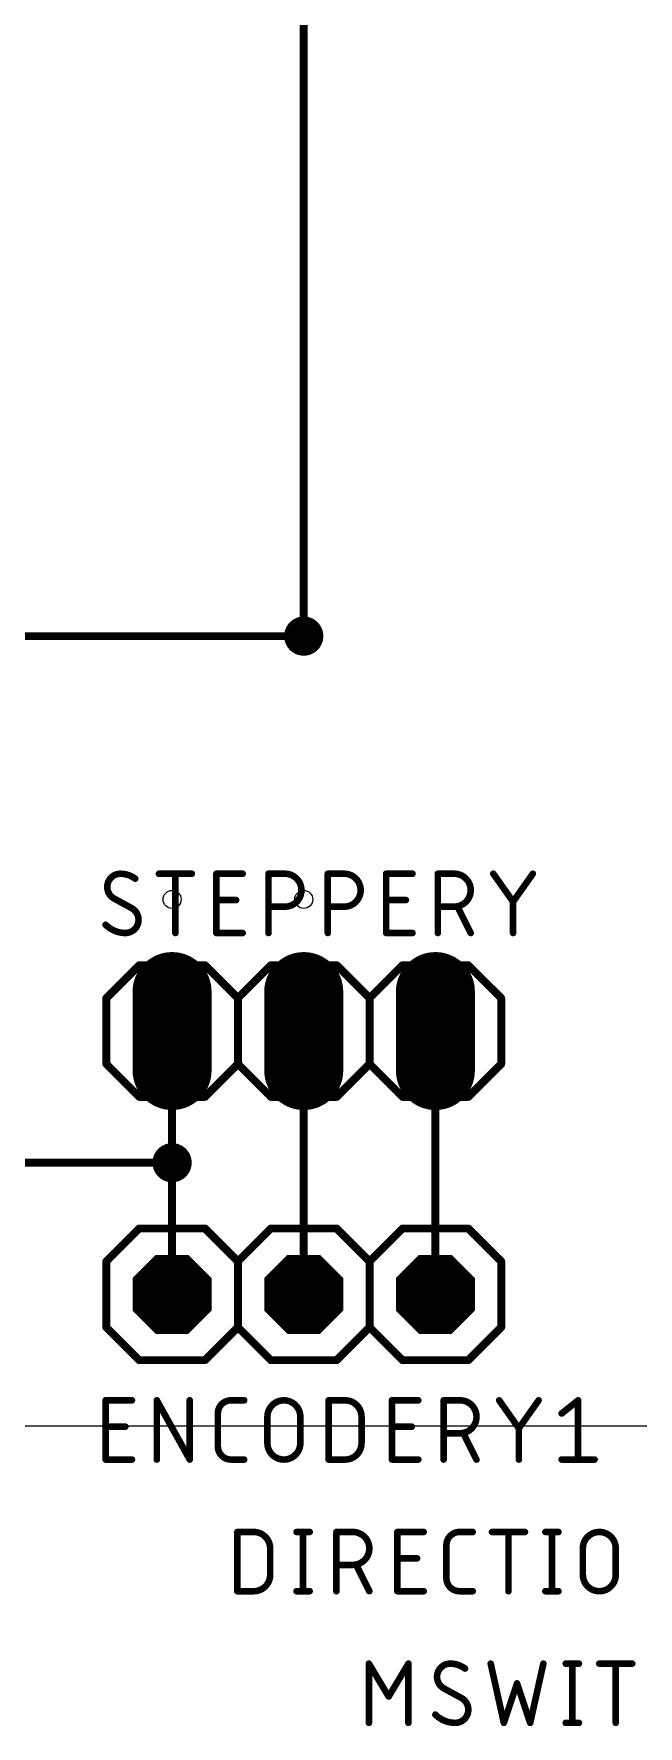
# Model space of a CAD drawing. Extents: x 0 to 254, y -39 to 254.
# Drawn here: x 68.45 to 80.11, y -5.79 to 26.86 of the extents above; entities that cross this region are included whole.
import ezdxf

# ---------------------------------------------------------------- set-up
doc = ezdxf.new("R2010")
doc.units = 0
for name, color, linetype in [('1', 12, 'CONTINUOUS'), ('16', 132, 'CONTINUOUS'), ('17', 110, 'CONTINUOUS'), ('18', 110, 'CONTINUOUS'), ('20', 31, 'CONTINUOUS'), ('21', 253, 'CONTINUOUS'), ('23', 53, 'CONTINUOUS'), ('25', 253, 'CONTINUOUS'), ('51', 253, 'CONTINUOUS')]:
    doc.layers.add(name, color=color, linetype=linetype)

# ---------------------------------------------------------------- blocks, each defined once
blk = doc.blocks.new('RECT')
blk.add_solid([(-0.5, -0.5), (0.5, -0.5), (-0.5, 0.5), (0.5, 0.5)])
blk = doc.blocks.new('OCTAGONP')
at = {"const_width": 0.5}
blk.add_lwpolyline([(-0.25, -0.1036), (-0.25, 0.1036), (-0.1036, 0.25), (0.1036, 0.25), (0.25, 0.1036), (0.25, -0.1036), (0.1036, -0.25), (-0.1036, -0.25), (-0.25, -0.1036), (-0.25, 0.1036)], dxfattribs=at)
blk = doc.blocks.new('LONGP100')
at = {"const_width": 1}
blk.add_lwpolyline([(-0.5, 0), (0.5, 0)], dxfattribs=at)
at = {"const_width": 0.5}
for points in [[(-0.5, 0.25, 1), (-0.5, -0.25)], [(0.5, -0.25, 1), (0.5, 0.25)]]:
    blk.add_lwpolyline(points, format="xyb", dxfattribs=at)
blk = doc.blocks.new('ROUNDV')
at = {"const_width": 0.5}
blk.add_lwpolyline([(0, -0.25, 1), (0, 0.25, 1), (0, -0.25)], format="xyb", dxfattribs=at)

msp = doc.modelspace()

# ---------------------------------------------------------------- linework, layer by layer
at = {"layer": '1', "const_width": 0.1524}
for points in [[(73.66, 27.94), (73.66, 15.24)], [(71.12, 7.62), (71.12, 5.08)], [(73.66, 7.62), (73.66, 2.54)], [(76.2, 7.62), (76.2, 2.54)], [(71.12, 5.08), (71.12, 2.54)]]:
    msp.add_lwpolyline(points, dxfattribs=at)
at = {"layer": '1', "const_width": 0.0762}
for points in [[(73.6219, 15.24, 1), (73.6981, 15.24)], [(71.1581, 7.62, 1), (71.0819, 7.62)], [(73.6981, 7.62, 1), (73.6219, 7.62)], [(76.2381, 7.62, 1), (76.1619, 7.62)], [(71.1581, 5.08, 1), (71.0819, 5.08)], [(71.0819, 5.08, 1), (71.1581, 5.08)], [(71.0819, 2.54, 1), (71.1581, 2.54)], [(73.6219, 2.54, 1), (73.6981, 2.54)], [(76.1619, 2.54, 1), (76.2381, 2.54)]]:
    msp.add_lwpolyline(points, format="xyb", dxfattribs=at)
at = {"layer": '16', "const_width": 0.1524}
for points in [[(73.66, 15.24), (66.04, 15.24)], [(71.12, 5.08), (63.5, 5.08)]]:
    msp.add_lwpolyline(points, dxfattribs=at)
at = {"layer": '16', "const_width": 0.0762}
for points in [[(73.66, 15.2019, 1), (73.66, 15.2781)], [(71.12, 5.0419, 1), (71.12, 5.1181)]]:
    msp.add_lwpolyline(points, format="xyb", dxfattribs=at)
at = {"layer": '20'}
msp.add_line((0, 0), (254, 0), dxfattribs=at)
for centre in [(71.12, 10.16), (73.66, 10.16)]:
    msp.add_circle(centre, 0.175, dxfattribs=at)
at = {"layer": '21', "const_width": 0.1524}
for points in [[(70.485, 8.89), (69.85, 8.255)], [(70.485, 8.89), (71.755, 8.89)], [(71.755, 8.89), (72.39, 8.255)], [(72.39, 8.255), (73.025, 8.89)], [(73.025, 8.89), (74.295, 8.89)], [(74.295, 8.89), (74.93, 8.255)], [(74.93, 8.255), (75.565, 8.89)], [(75.565, 8.89), (76.835, 8.89)], [(76.835, 8.89), (77.47, 8.255)], [(69.85, 8.255), (69.85, 6.985)], [(72.39, 8.255), (72.39, 6.985)], [(74.93, 8.255), (74.93, 6.985)], [(77.47, 8.255), (77.47, 6.985)], [(69.85, 6.985), (70.485, 6.35)], [(72.39, 6.985), (71.755, 6.35)], [(73.025, 6.35), (72.39, 6.985)], [(74.93, 6.985), (74.295, 6.35)], [(75.565, 6.35), (74.93, 6.985)], [(77.47, 6.985), (76.835, 6.35)], [(71.755, 6.35), (70.485, 6.35)], [(74.295, 6.35), (73.025, 6.35)], [(76.835, 6.35), (75.565, 6.35)], [(70.485, 3.81), (69.85, 3.175)], [(70.485, 3.81), (71.755, 3.81)], [(71.755, 3.81), (72.39, 3.175)], [(73.025, 3.81), (72.39, 3.175)], [(73.025, 3.81), (74.295, 3.81)], [(74.295, 3.81), (74.93, 3.175)], [(75.565, 3.81), (74.93, 3.175)], [(75.565, 3.81), (76.835, 3.81)], [(76.835, 3.81), (77.47, 3.175)], [(69.85, 3.175), (69.85, 1.905)], [(72.39, 3.175), (72.39, 1.905)], [(72.39, 3.175), (72.39, 1.905)], [(74.93, 3.175), (74.93, 1.905)], [(74.93, 3.175), (74.93, 1.905)], [(77.47, 3.175), (77.47, 1.905)], [(69.85, 1.905), (70.485, 1.27)], [(72.39, 1.905), (71.755, 1.27)], [(72.39, 1.905), (73.025, 1.27)], [(74.93, 1.905), (74.295, 1.27)], [(74.93, 1.905), (75.565, 1.27)], [(77.47, 1.905), (76.835, 1.27)], [(71.755, 1.27), (70.485, 1.27)], [(74.295, 1.27), (73.025, 1.27)], [(76.835, 1.27), (75.565, 1.27)]]:
    msp.add_lwpolyline(points, dxfattribs=at)
at = {"layer": '21', "const_width": 0.0762}
for points in [[(70.485, 8.9281, 1), (70.485, 8.8519)], [(70.5119, 8.8631, 1), (70.4581, 8.9169)], [(71.7819, 8.9169, 1), (71.7281, 8.8631)], [(71.755, 8.8519, 1), (71.755, 8.9281)], [(73.025, 8.9281, 1), (73.025, 8.8519)], [(73.0519, 8.8631, 1), (72.9981, 8.9169)], [(74.3219, 8.9169, 1), (74.2681, 8.8631)], [(74.295, 8.8519, 1), (74.295, 8.9281)], [(75.565, 8.9281, 1), (75.565, 8.8519)], [(75.5919, 8.8631, 1), (75.5381, 8.9169)], [(76.8619, 8.9169, 1), (76.8081, 8.8631)], [(76.835, 8.8519, 1), (76.835, 8.9281)], [(69.8881, 8.255, 1), (69.8119, 8.255)], [(69.8231, 8.2819, 1), (69.8769, 8.2281)], [(72.4281, 8.255, 1), (72.3519, 8.255)], [(72.3631, 8.2819, 1), (72.4169, 8.2281)], [(72.3631, 8.2281, 1), (72.4169, 8.2819)], [(74.9681, 8.255, 1), (74.8919, 8.255)], [(74.9031, 8.2819, 1), (74.9569, 8.2281)], [(74.9031, 8.2281, 1), (74.9569, 8.2819)], [(77.5081, 8.255, 1), (77.4319, 8.255)], [(77.4431, 8.2281, 1), (77.4969, 8.2819)], [(69.8119, 6.985, 1), (69.8881, 6.985)], [(69.8769, 7.0119, 1), (69.8231, 6.9581)], [(72.3519, 6.985, 1), (72.4281, 6.985)], [(72.4169, 7.0119, 1), (72.3631, 6.9581)], [(72.4169, 6.9581, 1), (72.3631, 7.0119)], [(74.8919, 6.985, 1), (74.9681, 6.985)], [(74.9569, 7.0119, 1), (74.9031, 6.9581)], [(74.9569, 6.9581, 1), (74.9031, 7.0119)], [(77.4319, 6.985, 1), (77.5081, 6.985)], [(77.4969, 6.9581, 1), (77.4431, 7.0119)], [(70.485, 6.3881, 1), (70.485, 6.3119)], [(70.4581, 6.3231, 1), (70.5119, 6.3769)], [(71.7281, 6.3769, 1), (71.7819, 6.3231)], [(71.755, 6.3119, 1), (71.755, 6.3881)], [(73.025, 6.3881, 1), (73.025, 6.3119)], [(72.9981, 6.3231, 1), (73.0519, 6.3769)], [(74.2681, 6.3769, 1), (74.3219, 6.3231)], [(74.295, 6.3119, 1), (74.295, 6.3881)], [(75.565, 6.3881, 1), (75.565, 6.3119)], [(75.5381, 6.3231, 1), (75.5919, 6.3769)], [(76.8081, 6.3769, 1), (76.8619, 6.3231)], [(76.835, 6.3119, 1), (76.835, 6.3881)], [(70.485, 3.8481, 1), (70.485, 3.7719)], [(70.5119, 3.7831, 1), (70.4581, 3.8369)], [(71.7819, 3.8369, 1), (71.7281, 3.7831)], [(71.755, 3.7719, 1), (71.755, 3.8481)], [(73.025, 3.8481, 1), (73.025, 3.7719)], [(73.0519, 3.7831, 1), (72.9981, 3.8369)], [(74.3219, 3.8369, 1), (74.2681, 3.7831)], [(74.295, 3.7719, 1), (74.295, 3.8481)], [(75.565, 3.8481, 1), (75.565, 3.7719)], [(75.5919, 3.7831, 1), (75.5381, 3.8369)], [(76.8619, 3.8369, 1), (76.8081, 3.7831)], [(76.835, 3.7719, 1), (76.835, 3.8481)], [(69.8881, 3.175, 1), (69.8119, 3.175)], [(69.8231, 3.2019, 1), (69.8769, 3.1481)], [(72.4281, 3.175, 1), (72.3519, 3.175)], [(72.4281, 3.175, 1), (72.3519, 3.175)], [(72.3631, 3.2019, 1), (72.4169, 3.1481)], [(72.3631, 3.1481, 1), (72.4169, 3.2019)], [(74.9681, 3.175, 1), (74.8919, 3.175)], [(74.9681, 3.175, 1), (74.8919, 3.175)], [(74.9031, 3.2019, 1), (74.9569, 3.1481)], [(74.9031, 3.1481, 1), (74.9569, 3.2019)], [(77.5081, 3.175, 1), (77.4319, 3.175)], [(77.4431, 3.1481, 1), (77.4969, 3.2019)], [(69.8769, 1.9319, 1), (69.8231, 1.8781)], [(72.4169, 1.9319, 1), (72.3631, 1.8781)], [(72.4169, 1.8781, 1), (72.3631, 1.9319)], [(74.9569, 1.9319, 1), (74.9031, 1.8781)], [(74.9569, 1.8781, 1), (74.9031, 1.9319)], [(77.4969, 1.8781, 1), (77.4431, 1.9319)], [(69.8119, 1.905, 1), (69.8881, 1.905)], [(72.3519, 1.905, 1), (72.4281, 1.905)], [(72.3519, 1.905, 1), (72.4281, 1.905)], [(74.8919, 1.905, 1), (74.9681, 1.905)], [(74.8919, 1.905, 1), (74.9681, 1.905)], [(77.4319, 1.905, 1), (77.5081, 1.905)], [(70.485, 1.3081, 1), (70.485, 1.2319)], [(70.4581, 1.2431, 1), (70.5119, 1.2969)], [(71.7281, 1.2969, 1), (71.7819, 1.2431)], [(71.755, 1.2319, 1), (71.755, 1.3081)], [(73.025, 1.3081, 1), (73.025, 1.2319)], [(72.9981, 1.2431, 1), (73.0519, 1.2969)], [(74.2681, 1.2969, 1), (74.3219, 1.2431)], [(74.295, 1.2319, 1), (74.295, 1.3081)], [(75.565, 1.3081, 1), (75.565, 1.2319)], [(75.5381, 1.2431, 1), (75.5919, 1.2969)], [(76.8081, 1.2969, 1), (76.8619, 1.2431)], [(76.835, 1.2319, 1), (76.835, 1.3081)]]:
    msp.add_lwpolyline(points, format="xyb", dxfattribs=at)
at = {"layer": '23'}
for p in [(73.66, 7.62), (71.12, 2.54), (73.66, 2.54), (76.2, 2.54)]:
    msp.add_point(p, dxfattribs=at)
at = {"layer": '25'}
for points, const_width in [([(69.9008, 10.4013, 1), (69.8373, 10.4013)], 0.0635), ([(70.1231, 10.6553, 0.4142), (69.8691, 10.4013)], 0.127), ([(69.8691, 10.4013, 0.2656), (69.996, 10.1791)], 0.127), ([(70.123, 10.6871, 1), (70.1231, 10.6235)], 0.0635), ([(70.4088, 10.5601, 0.1623), (70.1231, 10.6553)], 0.127), ([(70.1231, 10.6235, 1), (70.1231, 10.6871)], 0.0635), ([(70.3897, 10.5347, 1), (70.4279, 10.5854)], 0.0635), ([(70.866, 10.6871, 1), (70.866, 10.6235)], 0.0635), ([(71.2153, 10.6553, 1), (71.1518, 10.6553)], 0.0635), ([(71.501, 10.6235, 1), (71.501, 10.6871)], 0.0635), ([(71.9734, 10.6871, 1), (71.9734, 10.6235)], 0.0635), ([(72.0052, 10.6553, 1), (71.9417, 10.6553)], 0.0635), ([(72.4814, 10.6235, 1), (72.4814, 10.6871)], 0.0635), ([(72.9805, 10.6871, 1), (72.9805, 10.6235)], 0.0635), ([(73.0123, 10.6553, 1), (72.9488, 10.6553)], 0.0635), ([(73.298, 10.6871, 1), (73.298, 10.6235)], 0.0635), ([(73.298, 10.0203, 1), (73.298, 10.6553)], 0.127), ([(73.298, 10.6235, 1), (73.298, 10.6871)], 0.0635), ([(74.1235, 10.6871, 1), (74.1235, 10.6235)], 0.0635), ([(74.1553, 10.6553, 1), (74.0918, 10.6553)], 0.0635), ([(74.441, 10.6871, 1), (74.441, 10.6235)], 0.0635), ([(74.441, 10.0203, 1), (74.441, 10.6553)], 0.127), ([(74.441, 10.6235, 1), (74.441, 10.6871)], 0.0635), ([(75.25, 10.6871, 1), (75.25, 10.6235)], 0.0635), ([(75.2818, 10.6553, 1), (75.2183, 10.6553)], 0.0635), ([(75.758, 10.6235, 1), (75.758, 10.6871)], 0.0635), ([(76.2464, 10.6871, 1), (76.2464, 10.6235)], 0.0635), ([(76.2781, 10.6553, 1), (76.2146, 10.6553)], 0.0635), ([(76.5639, 10.6871, 1), (76.5639, 10.6235)], 0.0635), ([(76.5639, 10.0203, 1), (76.5639, 10.6553)], 0.127), ([(76.5639, 10.6235, 1), (76.5639, 10.6871)], 0.0635), ([(77.3435, 10.6736, 1), (77.2917, 10.637)], 0.0635), ([(78.1055, 10.637, 1), (78.0537, 10.6736)], 0.0635), ([(69.8373, 10.4013, 1), (69.9008, 10.4013)], 0.0635), ([(70.0113, 10.2069, 1), (69.9808, 10.1512)], 0.0635), ([(69.9799, 10.1517, 1), (70.0122, 10.2064)], 0.0635), ([(71.9734, 10.1791, 1), (71.9734, 10.1156)], 0.0635), ([(72.3544, 10.1156, 1), (72.3544, 10.1791)], 0.0635), ([(75.25, 10.1791, 1), (75.25, 10.1156)], 0.0635), ([(75.631, 10.1156, 1), (75.631, 10.1791)], 0.0635), ([(77.7303, 10.1156, 1), (77.6668, 10.1156)], 0.0635), ([(77.6727, 10.1339, 1), (77.7245, 10.0972)], 0.0635), ([(77.6727, 10.0972, 1), (77.7245, 10.1339)], 0.0635), ([(70.2183, 9.5123, 0.4142), (70.4723, 9.7663)], 0.127), ([(70.4723, 9.7663, 0.2656), (70.3453, 9.9886)], 0.127), ([(70.3614, 10.0159, 1), (70.3292, 9.9612)], 0.0635), ([(70.3301, 9.9607, 1), (70.3605, 10.0164)], 0.0635), ([(70.5041, 9.7663, 1), (70.4406, 9.7663)], 0.0635), ([(70.4406, 9.7663, 1), (70.5041, 9.7663)], 0.0635), ([(72.9805, 10.0521, 1), (72.9805, 9.9886)], 0.0635), ([(73.298, 10.0521, 1), (73.298, 9.9886)], 0.0635), ([(73.298, 9.9886, 1), (73.298, 10.0521)], 0.0635), ([(74.1235, 10.0521, 1), (74.1235, 9.9886)], 0.0635), ([(74.441, 10.0521, 1), (74.441, 9.9886)], 0.0635), ([(74.441, 9.9886, 1), (74.441, 10.0521)], 0.0635), ([(76.2464, 10.0521, 1), (76.2464, 9.9886)], 0.0635), ([(76.5639, 10.0521, 1), (76.5639, 9.9886)], 0.0635), ([(76.5639, 9.9886, 1), (76.5639, 10.0521)], 0.0635), ([(76.6558, 10.0345, 1), (76.599, 10.0061)], 0.0635), ([(69.8373, 9.6711, 0.2), (70.2183, 9.5123)], 0.127), ([(69.8598, 9.6934, 1), (69.8148, 9.6487)], 0.0635), ([(70.2183, 9.5441, 1), (70.2183, 9.4805)], 0.0635), ([(70.2183, 9.4805, 1), (70.2183, 9.5441)], 0.0635), ([(71.1518, 9.5123, 1), (71.2153, 9.5123)], 0.0635), ([(71.9734, 9.5441, 1), (71.9734, 9.4805)], 0.0635), ([(71.9417, 9.5123, 1), (72.0052, 9.5123)], 0.0635), ([(72.4814, 9.4805, 1), (72.4814, 9.5441)], 0.0635), ([(72.9488, 9.5123, 1), (73.0123, 9.5123)], 0.0635), ([(74.0918, 9.5123, 1), (74.1553, 9.5123)], 0.0635), ([(75.25, 9.5441, 1), (75.25, 9.4805)], 0.0635), ([(75.2183, 9.5123, 1), (75.2818, 9.5123)], 0.0635), ([(75.758, 9.4805, 1), (75.758, 9.5441)], 0.0635), ([(76.2146, 9.5123, 1), (76.2781, 9.5123)], 0.0635), ([(76.853, 9.4981, 1), (76.9098, 9.5265)], 0.0635), ([(77.6668, 9.5123, 1), (77.7303, 9.5123)], 0.0635), ([(69.8691, 0.4953, 1), (69.8055, 0.4953)], 0.0635), ([(69.8373, 0.5271, 1), (69.8373, 0.4636)], 0.0635), ([(70.3453, 0.4636, 1), (70.3453, 0.5271)], 0.0635), ([(70.8571, 0.4953, 1), (70.7936, 0.4953)], 0.0635), ([(70.8531, 0.5107, 1), (70.7976, 0.4799)], 0.0635), ([(71.4921, 0.4953, 1), (71.4286, 0.4953)], 0.0635), ([(72.2567, 0.4953, 0.4142), (72.0027, 0.2413)], 0.127), ([(72.2567, 0.5271, 1), (72.2567, 0.4636)], 0.0635), ([(72.2567, 0.4636, 1), (72.2567, 0.5271)], 0.0635), ([(72.5107, 0.4636, 1), (72.5107, 0.5271)], 0.0635), ([(73.594, 0.1778, 1), (72.959, 0.1778)], 0.127), ([(74.1718, 0.4953, 1), (74.1083, 0.4953)], 0.0635), ([(74.1401, 0.5271, 1), (74.1401, 0.4636)], 0.0635), ([(74.4576, 0.5271, 1), (74.4576, 0.4636)], 0.0635), ([(74.7751, 0.1778, 0.4142), (74.4576, 0.4953)], 0.127), ([(74.4576, 0.4636, 1), (74.4576, 0.5271)], 0.0635), ([(75.3935, 0.4953, 1), (75.33, 0.4953)], 0.0635), ([(75.3618, 0.5271, 1), (75.3618, 0.4636)], 0.0635), ([(75.8698, 0.4636, 1), (75.8698, 0.5271)], 0.0635), ([(76.3581, 0.5271, 1), (76.3581, 0.4636)], 0.0635), ([(76.3899, 0.4953, 1), (76.3264, 0.4953)], 0.0635), ([(76.6756, 0.5271, 1), (76.6756, 0.4636)], 0.0635), ([(76.6756, -0.1397, 1), (76.6756, 0.4953)], 0.127), ([(76.6756, 0.4636, 1), (76.6756, 0.5271)], 0.0635), ([(77.4553, 0.5136, 1), (77.4034, 0.477)], 0.0635), ([(78.2173, 0.477, 1), (78.1654, 0.5136)], 0.0635), ([(78.9851, 0.4953, 1), (78.9216, 0.4953)], 0.0635), ([(78.9732, 0.4705, 1), (78.9335, 0.5201)], 0.0635), ([(69.8373, 0.019, 1), (69.8373, -0.0445)], 0.0635), ([(70.2183, -0.0445, 1), (70.2183, 0.019)], 0.0635), ([(72.0345, 0.2413, 1), (71.971, 0.2413)], 0.0635), ([(71.971, 0.2413, 1), (72.0345, 0.2413)], 0.0635), ([(72.9907, 0.1778, 1), (72.9272, 0.1778)], 0.0635), ([(72.9272, 0.1778, 1), (72.9907, 0.1778)], 0.0635), ([(73.6257, 0.1778, 1), (73.5622, 0.1778)], 0.0635), ([(73.5622, 0.1778, 1), (73.6257, 0.1778)], 0.0635), ([(74.8068, 0.1778, 1), (74.7433, 0.1778)], 0.0635), ([(74.7433, 0.1778, 1), (74.8068, 0.1778)], 0.0635), ([(75.3618, 0.019, 1), (75.3618, -0.0445)], 0.0635), ([(75.7428, -0.0445, 1), (75.7428, 0.019)], 0.0635), ([(77.8421, -0.0445, 1), (77.7786, -0.0445)], 0.0635), ([(77.7844, -0.0261, 1), (77.8363, -0.0628)], 0.0635), ([(77.7844, -0.0628, 1), (77.8363, -0.0261)], 0.0635), ([(78.616, 0.2661, 1), (78.6557, 0.2165)], 0.0635), ([(72.9907, -0.3302, 1), (72.9272, -0.3302)], 0.0635), ([(72.9272, -0.3302, 1), (72.9907, -0.3302)], 0.0635), ([(72.959, -0.3302, 1), (73.594, -0.3302)], 0.127), ([(73.6257, -0.3302, 1), (73.5622, -0.3302)], 0.0635), ([(73.5622, -0.3302, 1), (73.6257, -0.3302)], 0.0635), ([(74.4576, -0.6477, 0.4142), (74.7751, -0.3302)], 0.127), ([(74.8068, -0.3302, 1), (74.7433, -0.3302)], 0.0635), ([(74.7433, -0.3302, 1), (74.8068, -0.3302)], 0.0635), ([(76.3581, -0.108, 1), (76.3581, -0.1715)], 0.0635), ([(76.6756, -0.108, 1), (76.6756, -0.1715)], 0.0635), ([(76.6756, -0.1715, 1), (76.6756, -0.108)], 0.0635), ([(76.7675, -0.1255, 1), (76.7107, -0.1539)], 0.0635), ([(69.8373, -0.6159, 1), (69.8373, -0.6795)], 0.0635), ([(69.8055, -0.6477, 1), (69.8691, -0.6477)], 0.0635), ([(70.3453, -0.6795, 1), (70.3453, -0.6159)], 0.0635), ([(70.7936, -0.6477, 1), (70.8571, -0.6477)], 0.0635), ([(71.4286, -0.6477, 1), (71.4921, -0.6477)], 0.0635), ([(71.4326, -0.6631, 1), (71.4881, -0.6323)], 0.0635), ([(72.0027, -0.3937, 0.4142), (72.2567, -0.6477)], 0.127), ([(72.0345, -0.3937, 1), (71.971, -0.3937)], 0.0635), ([(71.971, -0.3937, 1), (72.0345, -0.3937)], 0.0635), ([(72.2567, -0.6159, 1), (72.2567, -0.6795)], 0.0635), ([(72.2567, -0.6795, 1), (72.2567, -0.6159)], 0.0635), ([(72.5107, -0.6795, 1), (72.5107, -0.6159)], 0.0635), ([(74.1401, -0.6159, 1), (74.1401, -0.6795)], 0.0635), ([(74.1083, -0.6477, 1), (74.1718, -0.6477)], 0.0635), ([(74.4576, -0.6159, 1), (74.4576, -0.6795)], 0.0635), ([(74.4576, -0.6795, 1), (74.4576, -0.6159)], 0.0635), ([(75.3618, -0.6159, 1), (75.3618, -0.6795)], 0.0635), ([(75.33, -0.6477, 1), (75.3935, -0.6477)], 0.0635), ([(75.8698, -0.6795, 1), (75.8698, -0.6159)], 0.0635), ([(76.3264, -0.6477, 1), (76.3899, -0.6477)], 0.0635), ([(76.9647, -0.6619, 1), (77.0215, -0.6335)], 0.0635), ([(77.7786, -0.6477, 1), (77.8421, -0.6477)], 0.0635), ([(78.6359, -0.6159, 1), (78.6359, -0.6795)], 0.0635), ([(78.9216, -0.6477, 1), (78.9851, -0.6477)], 0.0635), ([(79.2709, -0.6795, 1), (79.2709, -0.6159)], 0.0635), ([(72.3773, -2.013, 1), (72.3773, -2.0765)], 0.0635), ([(72.4091, -2.0447, 1), (72.3456, -2.0447)], 0.0635), ([(73.0123, -2.3622, 0.4142), (72.6948, -2.0447)], 0.127), ([(72.6948, -2.013, 1), (72.6948, -2.0765)], 0.0635), ([(72.6948, -2.0765, 1), (72.6948, -2.013)], 0.0635), ([(73.5203, -2.013, 1), (73.5203, -2.0765)], 0.0635), ([(73.6791, -2.0447, 1), (73.6155, -2.0447)], 0.0635), ([(73.7743, -2.0765, 1), (73.7743, -2.013)], 0.0635), ([(74.3223, -2.0447, 1), (74.2588, -2.0447)], 0.0635), ([(74.2906, -2.013, 1), (74.2906, -2.0765)], 0.0635), ([(74.6081, -2.6797, 1), (74.6081, -2.0447)], 0.127), ([(74.6081, -2.013, 1), (74.6081, -2.0765)], 0.0635), ([(74.6081, -2.0765, 1), (74.6081, -2.013)], 0.0635), ([(75.4659, -2.013, 1), (75.4659, -2.0765)], 0.0635), ([(75.4977, -2.0447, 1), (75.4342, -2.0447)], 0.0635), ([(75.9739, -2.0765, 1), (75.9739, -2.013)], 0.0635), ([(76.4439, -2.2987, 1), (76.3804, -2.2987)], 0.0635), ([(76.3804, -2.2987, 1), (76.4439, -2.2987)], 0.0635), ([(76.6662, -2.0447, 0.4142), (76.4122, -2.2987)], 0.127), ([(76.6662, -2.013, 1), (76.6662, -2.0765)], 0.0635), ([(76.6662, -2.0765, 1), (76.6662, -2.013)], 0.0635), ([(76.9202, -2.0765, 1), (76.9202, -2.013)], 0.0635), ([(77.2922, -2.013, 1), (77.2922, -2.0765)], 0.0635), ([(77.6414, -2.0447, 1), (77.5779, -2.0447)], 0.0635), ([(77.9272, -2.0765, 1), (77.9272, -2.013)], 0.0635), ([(78.3209, -2.013, 1), (78.3209, -2.0765)], 0.0635), ([(78.4796, -2.0447, 1), (78.4161, -2.0447)], 0.0635), ([(78.5749, -2.0765, 1), (78.5749, -2.013)], 0.0635), ([(79.6798, -2.3622, 1), (79.0448, -2.3622)], 0.127), ([(73.0441, -2.3622, 1), (72.9806, -2.3622)], 0.0635), ([(72.9806, -2.3622, 1), (73.0441, -2.3622)], 0.0635), ([(75.4659, -2.521, 1), (75.4659, -2.5845)], 0.0635), ([(75.8469, -2.5845, 1), (75.8469, -2.521)], 0.0635), ([(79.0765, -2.3622, 1), (79.013, -2.3622)], 0.0635), ([(79.013, -2.3622, 1), (79.0765, -2.3622)], 0.0635), ([(79.7115, -2.3622, 1), (79.648, -2.3622)], 0.0635), ([(79.648, -2.3622, 1), (79.7115, -2.3622)], 0.0635), ([(72.6948, -3.1877, 0.4142), (73.0123, -2.8702)], 0.127), ([(73.0441, -2.8702, 1), (72.9806, -2.8702)], 0.0635), ([(72.9806, -2.8702, 1), (73.0441, -2.8702)], 0.0635), ([(74.2906, -2.6479, 1), (74.2906, -2.7115)], 0.0635), ([(74.6081, -2.6479, 1), (74.6081, -2.7115)], 0.0635), ([(74.6081, -2.7115, 1), (74.6081, -2.6479)], 0.0635), ([(74.7, -2.6655, 1), (74.6432, -2.6939)], 0.0635), ([(76.4439, -2.9337, 1), (76.3804, -2.9337)], 0.0635), ([(76.3804, -2.9337, 1), (76.4439, -2.9337)], 0.0635), ([(76.4122, -2.9337, 0.4142), (76.6662, -3.1877)], 0.127), ([(79.0448, -2.8702, 1), (79.6798, -2.8702)], 0.127), ([(79.0765, -2.8702, 1), (79.013, -2.8702)], 0.0635), ([(79.013, -2.8702, 1), (79.0765, -2.8702)], 0.0635), ([(79.7115, -2.8702, 1), (79.648, -2.8702)], 0.0635), ([(79.648, -2.8702, 1), (79.7115, -2.8702)], 0.0635), ([(72.3773, -3.1559, 1), (72.3773, -3.2195)], 0.0635), ([(72.3456, -3.1877, 1), (72.4091, -3.1877)], 0.0635), ([(72.6948, -3.1559, 1), (72.6948, -3.2195)], 0.0635), ([(72.6948, -3.2195, 1), (72.6948, -3.1559)], 0.0635), ([(73.5203, -3.1559, 1), (73.5203, -3.2195)], 0.0635), ([(73.6155, -3.1877, 1), (73.6791, -3.1877)], 0.0635), ([(73.7743, -3.2195, 1), (73.7743, -3.1559)], 0.0635), ([(74.2588, -3.1877, 1), (74.3223, -3.1877)], 0.0635), ([(74.8972, -3.2019, 1), (74.954, -3.1735)], 0.0635), ([(75.4659, -3.1559, 1), (75.4659, -3.2195)], 0.0635), ([(75.4342, -3.1877, 1), (75.4977, -3.1877)], 0.0635), ([(75.9739, -3.2195, 1), (75.9739, -3.1559)], 0.0635), ([(76.6662, -3.1559, 1), (76.6662, -3.2195)], 0.0635), ([(76.6662, -3.2195, 1), (76.6662, -3.1559)], 0.0635), ([(76.9202, -3.2195, 1), (76.9202, -3.1559)], 0.0635), ([(77.5779, -3.1877, 1), (77.6414, -3.1877)], 0.0635), ([(78.3209, -3.1559, 1), (78.3209, -3.2195)], 0.0635), ([(78.4161, -3.1877, 1), (78.4796, -3.1877)], 0.0635), ([(78.5749, -3.2195, 1), (78.5749, -3.1559)], 0.0635), ([(74.949, -4.5847, 1), (74.8855, -4.5847)], 0.0635), ([(74.9445, -4.5684, 1), (74.8901, -4.601)], 0.0635), ([(75.7111, -4.5847, 1), (75.6475, -4.5847)], 0.0635), ([(75.7065, -4.601, 1), (75.6521, -4.5684)], 0.0635), ([(76.4858, -4.5847, 0.4142), (76.2318, -4.8387)], 0.127), ([(76.4857, -4.553, 1), (76.4858, -4.6165)], 0.0635), ([(76.7715, -4.6799, 0.1623), (76.4858, -4.5847)], 0.127), ([(76.4858, -4.6165, 1), (76.4858, -4.553)], 0.0635), ([(77.2978, -4.5778, 1), (77.2358, -4.5916)], 0.0635), ([(78.3138, -4.5916, 1), (78.2518, -4.5778)], 0.0635), ([(78.7146, -4.553, 1), (78.7146, -4.6165)], 0.0635), ([(78.8734, -4.5847, 1), (78.8098, -4.5847)], 0.0635), ([(78.9686, -4.6165, 1), (78.9686, -4.553)], 0.0635), ([(79.3623, -4.553, 1), (79.3623, -4.6165)], 0.0635), ([(79.7116, -4.5847, 1), (79.648, -4.5847)], 0.0635), ([(79.9973, -4.6165, 1), (79.9973, -4.553)], 0.0635), ([(76.2318, -4.8387, 0.2656), (76.3588, -5.061)], 0.127), ([(76.2635, -4.8387, 1), (76.2, -4.8387)], 0.0635), ([(76.2, -4.8387, 1), (76.2635, -4.8387)], 0.0635), ([(76.7524, -4.7053, 1), (76.7906, -4.6546)], 0.0635), ([(75.2711, -5.2034, 1), (75.3255, -5.236)], 0.0635), ([(75.2711, -5.236, 1), (75.3255, -5.2034)], 0.0635), ([(76.374, -5.0331, 1), (76.3435, -5.0888)], 0.0635), ([(76.3426, -5.0883, 1), (76.3749, -5.0336)], 0.0635), ([(76.835, -5.4737, 0.2656), (76.708, -5.2515)], 0.127), ([(76.7241, -5.2241, 1), (76.6919, -5.2788)], 0.0635), ([(76.6928, -5.2793, 1), (76.7232, -5.2236)], 0.0635), ([(77.8049, -4.9557, 1), (77.7447, -4.9757)], 0.0635), ([(77.8049, -4.9757, 1), (77.7447, -4.9557)], 0.0635), ([(76.2, -5.569, 0.2), (76.581, -5.7277)], 0.127), ([(76.2225, -5.5466, 1), (76.1775, -5.5913)], 0.0635), ([(76.581, -5.7277, 0.4142), (76.835, -5.4737)], 0.127), ([(76.8668, -5.4737, 1), (76.8033, -5.4737)], 0.0635), ([(76.8033, -5.4737, 1), (76.8668, -5.4737)], 0.0635), ([(74.8855, -5.7277, 1), (74.949, -5.7277)], 0.0635), ([(75.6475, -5.7277, 1), (75.7111, -5.7277)], 0.0635), ([(76.581, -5.696, 1), (76.581, -5.7595)], 0.0635), ([(76.581, -5.7595, 1), (76.581, -5.696)], 0.0635), ([(77.4907, -5.7177, 1), (77.5509, -5.7377)], 0.0635), ([(77.4898, -5.7346, 1), (77.5518, -5.7208)], 0.0635), ([(77.9978, -5.7208, 1), (78.0598, -5.7346)], 0.0635), ([(77.9987, -5.7377, 1), (78.0589, -5.7177)], 0.0635), ([(78.7146, -5.696, 1), (78.7146, -5.7595)], 0.0635), ([(78.8098, -5.7277, 1), (78.8734, -5.7277)], 0.0635), ([(78.9686, -5.7595, 1), (78.9686, -5.696)], 0.0635), ([(79.648, -5.7277, 1), (79.7116, -5.7277)], 0.0635)]:
    msp.add_lwpolyline(points, format="xyb", dxfattribs=dict(at, const_width=const_width))
at = {"layer": '25', "const_width": 0.127}
for points in [[(70.866, 10.6553), (71.501, 10.6553)], [(71.1835, 9.5123), (71.1835, 10.6553)], [(71.9734, 9.5123), (71.9734, 10.6553)], [(71.9734, 10.6553), (72.4814, 10.6553)], [(72.9805, 9.5123), (72.9805, 10.6553)], [(72.9805, 10.6553), (73.298, 10.6553)], [(74.1235, 9.5123), (74.1235, 10.6553)], [(74.1235, 10.6553), (74.441, 10.6553)], [(75.25, 9.5123), (75.25, 10.6553)], [(75.25, 10.6553), (75.758, 10.6553)], [(76.2464, 9.5123), (76.2464, 10.6553)], [(76.2464, 10.6553), (76.5639, 10.6553)], [(77.3176, 10.6553), (77.6986, 10.1156)], [(77.6986, 10.1156), (78.0796, 10.6553)], [(70.3453, 9.9886), (69.996, 10.1791)], [(71.9734, 10.1473), (72.3544, 10.1473)], [(75.25, 10.1473), (75.631, 10.1473)], [(77.6986, 9.5123), (77.6986, 10.1156)], [(73.298, 10.0203), (72.9805, 10.0203)], [(74.441, 10.0203), (74.1235, 10.0203)], [(76.5639, 10.0203), (76.2464, 10.0203)], [(76.8814, 9.5123), (76.6274, 10.0203)], [(72.4814, 9.5123), (71.9734, 9.5123)], [(75.758, 9.5123), (75.25, 9.5123)], [(69.8373, -0.6477), (69.8373, 0.4953)], [(69.8373, 0.4953), (70.3453, 0.4953)], [(70.8254, -0.6477), (70.8254, 0.4953)], [(70.8254, 0.4953), (71.4604, -0.6477)], [(71.4604, -0.6477), (71.4604, 0.4953)], [(72.2567, 0.4953), (72.5107, 0.4953)], [(74.1401, -0.6477), (74.1401, 0.4953)], [(74.1401, 0.4953), (74.4576, 0.4953)], [(75.3618, -0.6477), (75.3618, 0.4953)], [(75.3618, 0.4953), (75.8698, 0.4953)], [(76.3581, -0.6477), (76.3581, 0.4953)], [(76.3581, 0.4953), (76.6756, 0.4953)], [(77.4293, 0.4953), (77.8103, -0.0445)], [(77.8103, -0.0445), (78.1913, 0.4953)], [(78.6359, 0.2413), (78.9534, 0.4953)], [(78.9534, 0.4953), (78.9534, -0.6477)], [(69.8373, -0.0127), (70.2183, -0.0127)], [(72.0027, -0.3937), (72.0027, 0.2413)], [(72.959, -0.3302), (72.959, 0.1778)], [(73.594, 0.1778), (73.594, -0.3302)], [(74.7751, 0.1778), (74.7751, -0.3302)], [(75.3618, -0.0127), (75.7428, -0.0127)], [(77.8103, -0.6477), (77.8103, -0.0445)], [(76.6756, -0.1397), (76.3581, -0.1397)], [(76.9931, -0.6477), (76.7391, -0.1397)], [(70.3453, -0.6477), (69.8373, -0.6477)], [(72.5107, -0.6477), (72.2567, -0.6477)], [(74.4576, -0.6477), (74.1401, -0.6477)], [(75.8698, -0.6477), (75.3618, -0.6477)], [(78.6359, -0.6477), (79.2709, -0.6477)], [(72.3773, -3.1877), (72.3773, -2.0447)], [(72.3773, -2.0447), (72.6948, -2.0447)], [(73.5203, -2.0447), (73.7743, -2.0447)], [(73.6473, -2.0447), (73.6473, -3.1877)], [(74.2906, -3.1877), (74.2906, -2.0447)], [(74.2906, -2.0447), (74.6081, -2.0447)], [(75.4659, -3.1877), (75.4659, -2.0447)], [(75.4659, -2.0447), (75.9739, -2.0447)], [(76.4122, -2.9337), (76.4122, -2.2987)], [(76.6662, -2.0447), (76.9202, -2.0447)], [(77.2922, -2.0447), (77.9272, -2.0447)], [(77.6097, -3.1877), (77.6097, -2.0447)], [(78.3209, -2.0447), (78.5749, -2.0447)], [(78.4479, -2.0447), (78.4479, -3.1877)], [(73.0123, -2.3622), (73.0123, -2.8702)], [(75.4659, -2.5527), (75.8469, -2.5527)], [(79.0448, -2.8702), (79.0448, -2.3622)], [(79.6798, -2.3622), (79.6798, -2.8702)], [(74.6081, -2.6797), (74.2906, -2.6797)], [(74.9256, -3.1877), (74.6716, -2.6797)], [(72.6948, -3.1877), (72.3773, -3.1877)], [(73.5203, -3.1877), (73.7743, -3.1877)], [(75.9739, -3.1877), (75.4659, -3.1877)], [(76.9202, -3.1877), (76.6662, -3.1877)], [(78.3209, -3.1877), (78.5749, -3.1877)], [(74.9173, -5.7277), (74.9173, -4.5847)], [(74.9173, -4.5847), (75.2983, -5.2197)], [(75.2983, -5.2197), (75.6793, -4.5847)], [(75.6793, -4.5847), (75.6793, -5.7277)], [(77.2668, -4.5847), (77.5208, -5.7277)], [(78.0288, -5.7277), (78.2828, -4.5847)], [(78.7146, -4.5847), (78.9686, -4.5847)], [(78.8416, -4.5847), (78.8416, -5.7277)], [(79.3623, -4.5847), (79.9973, -4.5847)], [(79.6798, -5.7277), (79.6798, -4.5847)], [(76.708, -5.2515), (76.3588, -5.061)], [(77.5208, -5.7277), (77.7748, -4.9657)], [(77.7748, -4.9657), (78.0288, -5.7277)], [(78.7146, -5.7277), (78.9686, -5.7277)]]:
    msp.add_lwpolyline(points, dxfattribs=at)

# ---------------------------------------------------------------- block references
at = {"layer": '17', "xscale": 1.524, "yscale": 1.524, "rotation": 90}
for p in [(71.12, 7.62), (71.12, 7.62), (73.66, 7.62), (73.66, 7.62), (76.2, 7.62), (76.2, 7.62)]:
    msp.add_blockref('LONGP100', p, dxfattribs=at)
at = {"layer": '17', "xscale": 1.524, "yscale": 1.524}
for p in [(71.12, 2.54), (71.12, 2.54), (73.66, 2.54), (73.66, 2.54), (76.2, 2.54), (76.2, 2.54)]:
    msp.add_blockref('OCTAGONP', p, dxfattribs=at)
at = {"layer": '18', "xscale": 0.7564, "yscale": 0.7564}
for p in [(73.66, 15.24), (73.66, 15.24), (71.12, 5.08), (71.12, 5.08)]:
    msp.add_blockref('ROUNDV', p, dxfattribs=at)
at = {"layer": '51', "xscale": 0.508, "yscale": 0.508}
for p in [(71.12, 7.62), (73.66, 7.62), (76.2, 7.62), (71.12, 2.54), (73.66, 2.54), (76.2, 2.54)]:
    msp.add_blockref('RECT', p, dxfattribs=at)

doc.saveas('drawing.dxf')
